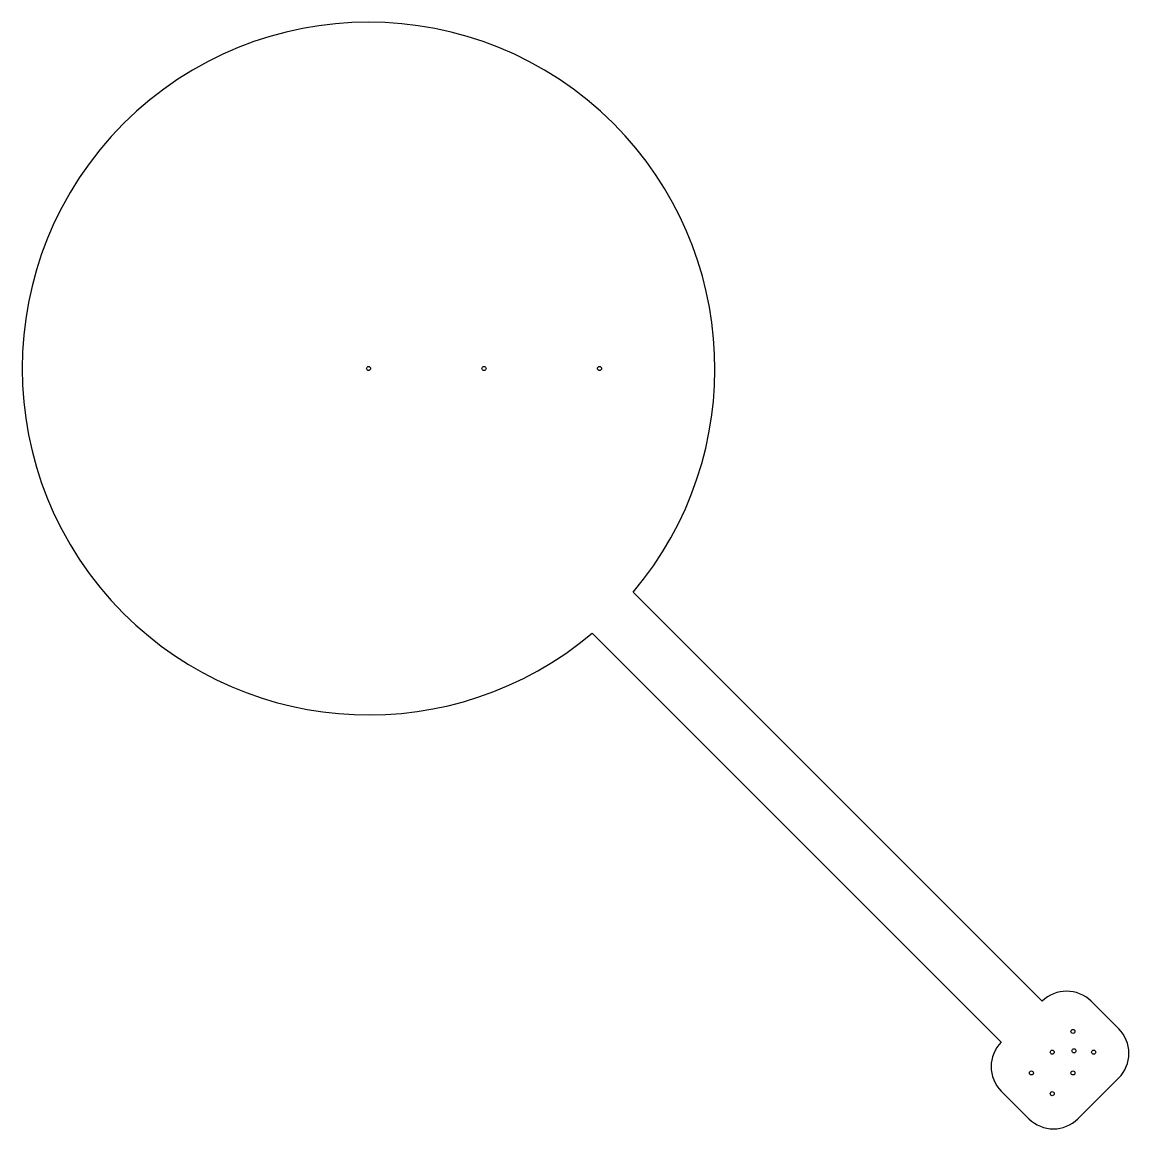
# Model space of a CAD drawing. Extents: x 1.72 to 5.49, y -6.96 to -3.19.
import ezdxf

# ---------------------------------------------------------------- set-up
doc = ezdxf.new("R2010")
doc.units = 0
doc.header["$MEASUREMENT"] = 0
doc.layers.add('BLACK', color=7, linetype='CONTINUOUS')

msp = doc.modelspace()

# ---------------------------------------------------------------- linework, layer by layer
at = {"layer": 'BLACK', "linetype": 'CONTINUOUS'}
for p, q in [((3.802, -5.1293), (5.1967, -6.5241)), ((3.6628, -5.2685), (5.0575, -6.6633)), ((5.3637, -6.5241), (5.4578, -6.6181)), ((5.4578, -6.7851), (5.3186, -6.9243)), ((5.1516, -6.9243), (5.0575, -6.8303))]:
    msp.add_line(p, q, dxfattribs=at)
at = {"layer": 'BLACK'}
for centre in [(2.9, -4.3665), (3.2937, -4.3665), (3.6874, -4.3665), (5.3017, -6.6268), (5.231, -6.6975), (5.3051, -6.6929), (5.3724, -6.6975), (5.1602, -6.7682), (5.3017, -6.7682), (5.231, -6.8389)]:
    msp.add_circle(centre, 0.00689, dxfattribs=at)
for centre, radius, start, end in [((2.9, -4.3665), 1.1811, -315, -135), ((2.9, -4.3665), 1.1811, -40.2205, 45), ((2.9, -4.3665), 1.1811, -135, -49.7795), ((5.2802, -6.6076), 0.1181, 45, 135), ((5.3743, -6.7016), 0.1181, -45.0006, 45.0007), ((5.141, -6.7468), 0.1181, -224.9995, -135.0004), ((5.2351, -6.8408), 0.1181, -134.9997, -45.0003)]:
    msp.add_arc(centre, radius, start, end, dxfattribs=at)

doc.saveas('drawing.dxf')
